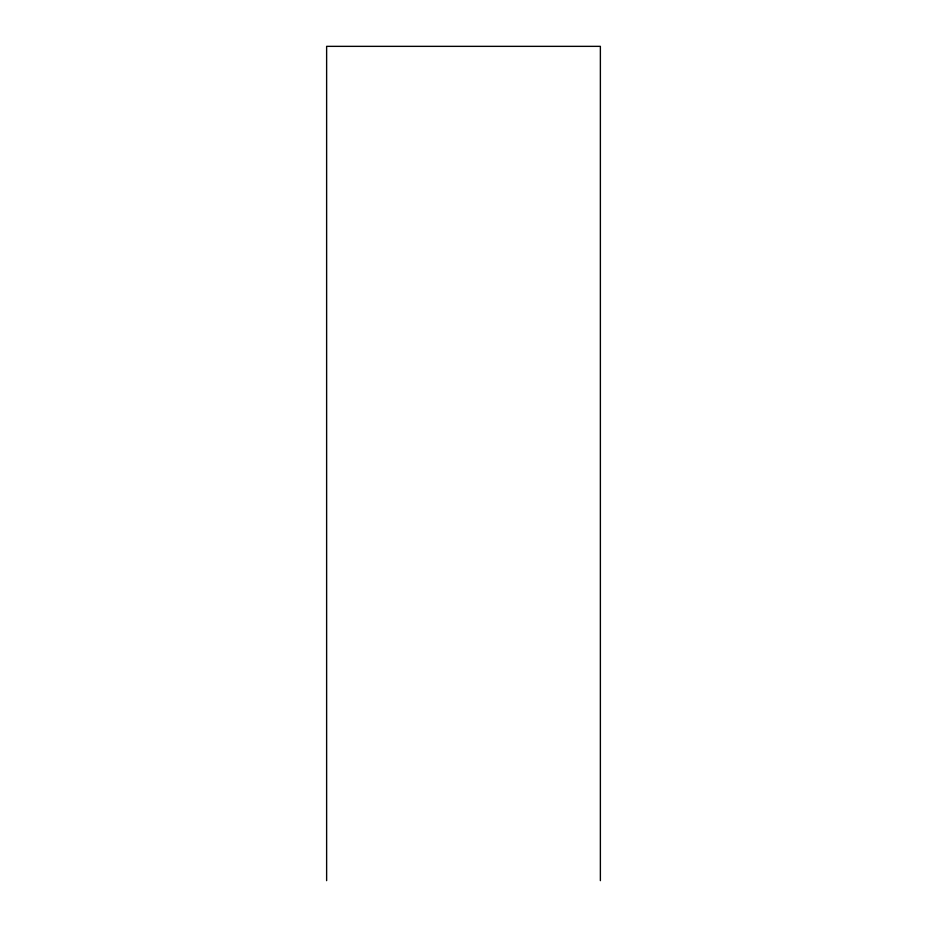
<?xml version="1.0" encoding="UTF-8"?>
<svg xmlns="http://www.w3.org/2000/svg" width="927" height="927" viewBox="0 0 927 927"><rect width="100%" height="100%" fill="white"/><g stroke="black" fill="none" stroke-linecap="round" stroke-linejoin="round"><path stroke-width="1.39" d="M600.372 880.65L600.372 46.35L326.628 46.35L326.628 880.65"/></g></svg>
